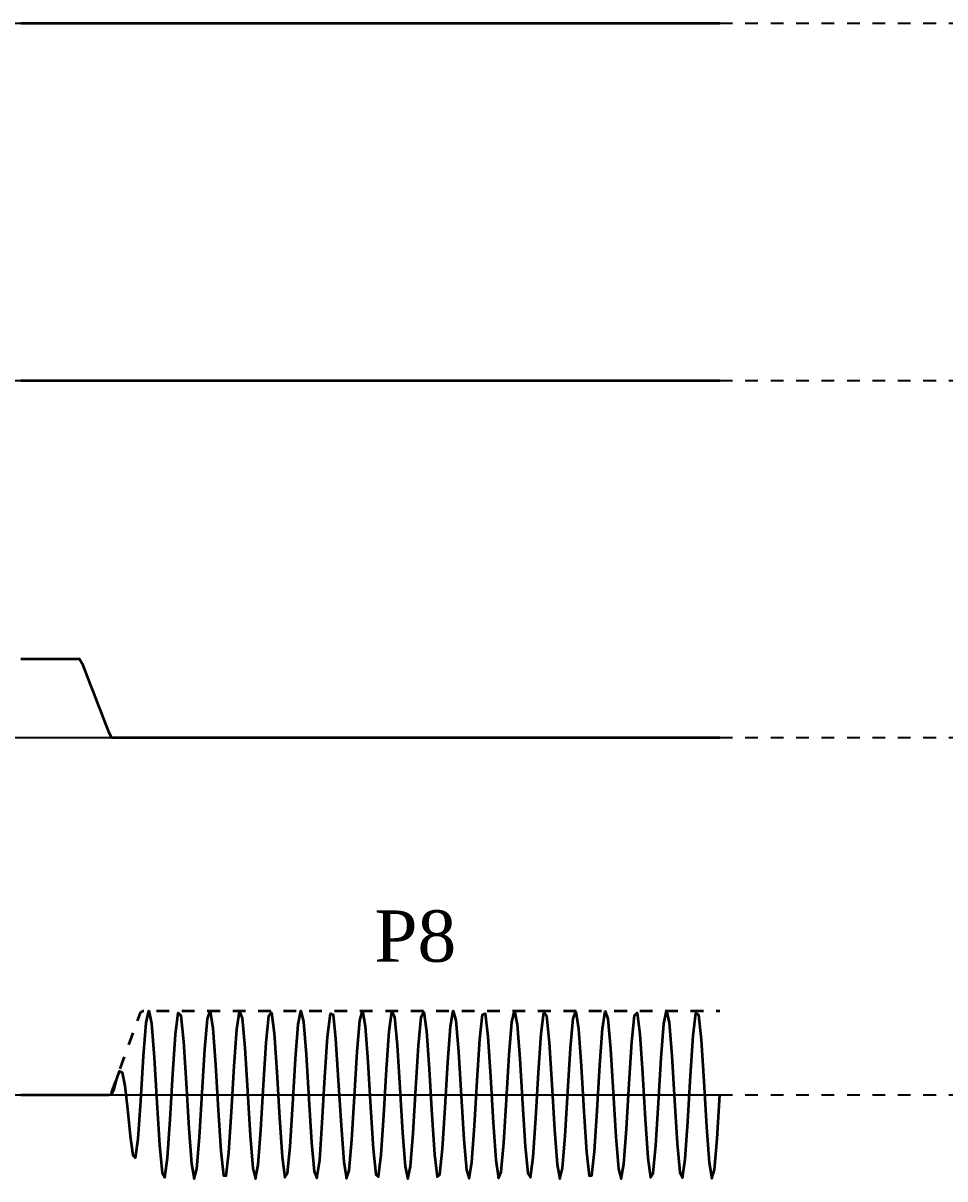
# Model space of a CAD drawing. Header units: metres. Extents: x -19 to 182, y -9 to 258.
# Drawn here: x 79.8 to 130.5, y 56.3 to 119.9 of the extents above; entities that cross this region are included whole.
import ezdxf
from ezdxf.enums import TextEntityAlignment as Align

# ---------------------------------------------------------------- set-up
doc = ezdxf.new("R2010")
doc.units = ezdxf.units.M
doc.linetypes.add('JIS_02_0.7', pattern=[1.4, 0.7, -0.7])
doc.layers.add('BASE', color=8, linetype='Continuous', lineweight=25)
doc.layers.add('WAVE', color=7, linetype='Continuous', lineweight=35)
doc.layers.add('TEXT', color=7, linetype='Continuous')
doc.styles.add('TNR', font='Times New Roman.ttf')

msp = doc.modelspace()

# ---------------------------------------------------------------- linework, layer by layer
at = {"layer": 'BASE', "lineweight": 25, "flags": 128}
for points in [[(0.838, 119.908), (118.146, 119.908)], [(0.838, 100.261), (118.146, 100.261)], [(0.838, 80.613), (118.146, 80.613)], [(0.838, 60.965), (118.146, 60.965)]]:
    msp.add_lwpolyline(points, dxfattribs=at)
at = {"layer": 'BASE', "linetype": 'JIS_02_0.7', "lineweight": 25, "flags": 128}
for points in [[(118.146, 119.908), (131.553, 119.908)], [(118.146, 100.261), (131.553, 100.261)], [(118.146, 80.613), (131.553, 80.613)], [(118.146, 60.965), (131.553, 60.965)]]:
    msp.add_lwpolyline(points, dxfattribs=at)
at = {"layer": 'WAVE', "lineweight": 35, "flags": 128}
for points in [[(79.68, 119.908), (79.827, 119.908), (79.973, 119.908), (80.12, 119.908), (80.267, 119.908), (80.414, 119.908), (80.561, 119.908), (80.708, 119.908), (80.854, 119.908), (81.001, 119.908), (81.148, 119.908), (81.295, 119.908), (81.442, 119.908), (81.588, 119.908), (81.735, 119.908), (81.882, 119.908), (82.029, 119.908), (82.176, 119.908), (82.323, 119.908), (82.469, 119.908), (82.616, 119.908), (82.763, 119.908), (82.91, 119.908), (83.057, 119.908), (83.203, 119.908), (83.35, 119.908), (83.497, 119.908), (83.644, 119.908), (83.791, 119.908), (83.938, 119.908), (84.084, 119.908), (84.231, 119.908), (84.378, 119.908), (84.525, 119.908), (84.672, 119.908), (84.819, 119.908), (84.965, 119.908), (85.112, 119.908), (85.259, 119.908), (85.406, 119.908), (85.553, 119.908), (85.699, 119.908), (85.846, 119.908), (85.993, 119.908), (86.14, 119.908), (86.287, 119.908), (86.434, 119.908), (86.58, 119.908), (86.727, 119.908), (86.874, 119.908), (87.021, 119.908), (87.168, 119.908), (87.314, 119.908), (87.461, 119.908), (87.608, 119.908), (87.755, 119.908), (87.902, 119.908), (88.049, 119.908), (88.195, 119.908), (88.342, 119.908), (88.489, 119.908), (88.636, 119.908), (88.783, 119.908), (88.929, 119.908), (89.076, 119.908), (89.223, 119.908), (89.37, 119.908), (89.517, 119.908), (89.664, 119.908), (89.81, 119.908), (89.957, 119.908), (90.104, 119.908), (90.251, 119.908), (90.398, 119.908), (90.544, 119.908), (90.691, 119.908), (90.838, 119.908), (90.985, 119.908), (91.132, 119.908), (91.279, 119.908), (91.425, 119.908), (91.572, 119.908), (91.719, 119.908), (91.866, 119.908), (92.013, 119.908), (92.159, 119.908), (92.306, 119.908), (92.453, 119.908), (92.6, 119.908), (92.747, 119.908), (92.894, 119.908), (93.04, 119.908), (93.187, 119.908), (93.334, 119.908), (93.481, 119.908), (93.628, 119.908), (93.774, 119.908), (93.921, 119.908), (94.068, 119.908), (94.215, 119.908), (94.362, 119.908), (94.509, 119.908), (94.655, 119.908), (94.802, 119.908), (94.949, 119.908), (95.096, 119.908), (95.243, 119.908), (95.389, 119.908), (95.536, 119.908), (95.683, 119.908), (95.83, 119.908), (95.977, 119.908), (96.124, 119.908), (96.27, 119.908), (96.417, 119.908), (96.564, 119.908), (96.711, 119.908), (96.858, 119.908), (97.004, 119.908), (97.151, 119.908), (97.298, 119.908), (97.445, 119.908), (97.592, 119.908), (97.739, 119.908), (97.885, 119.908), (98.032, 119.908), (98.179, 119.908), (98.326, 119.908), (98.473, 119.908), (98.62, 119.908), (98.766, 119.908), (98.913, 119.908), (99.06, 119.908), (99.207, 119.908), (99.354, 119.908), (99.5, 119.908), (99.647, 119.908), (99.794, 119.908), (99.941, 119.908), (100.088, 119.908), (100.235, 119.908), (100.381, 119.908), (100.528, 119.908), (100.675, 119.908), (100.822, 119.908), (100.969, 119.908), (101.115, 119.908), (101.262, 119.908), (101.409, 119.908), (101.556, 119.908), (101.703, 119.908), (101.85, 119.908), (101.996, 119.908), (102.143, 119.908), (102.29, 119.908), (102.437, 119.908), (102.584, 119.908), (102.73, 119.908), (102.877, 119.908), (103.024, 119.908), (103.171, 119.908), (103.318, 119.908), (103.465, 119.908), (103.611, 119.908), (103.758, 119.908), (103.905, 119.908), (104.052, 119.908), (104.199, 119.908), (104.345, 119.908), (104.492, 119.908), (104.639, 119.908), (104.786, 119.908), (104.933, 119.908), (105.08, 119.908), (105.226, 119.908), (105.373, 119.908), (105.52, 119.908), (105.667, 119.908), (105.814, 119.908), (105.96, 119.908), (106.107, 119.908), (106.254, 119.908), (106.401, 119.908), (106.548, 119.908), (106.695, 119.908), (106.841, 119.908), (106.988, 119.908), (107.135, 119.908), (107.282, 119.908), (107.429, 119.908), (107.575, 119.908), (107.722, 119.908), (107.869, 119.908), (108.016, 119.908), (108.163, 119.908), (108.31, 119.908), (108.456, 119.908), (108.603, 119.908), (108.75, 119.908), (108.897, 119.908), (109.044, 119.908), (109.19, 119.908), (109.337, 119.908), (109.484, 119.908), (109.631, 119.908), (109.778, 119.908), (109.925, 119.908), (110.071, 119.908), (110.218, 119.908), (110.365, 119.908), (110.512, 119.908), (110.659, 119.908), (110.806, 119.908), (110.952, 119.908), (111.099, 119.908), (111.246, 119.908), (111.393, 119.908), (111.54, 119.908), (111.686, 119.908), (111.833, 119.908), (111.98, 119.908), (112.127, 119.908), (112.274, 119.908), (112.421, 119.908), (112.567, 119.908), (112.714, 119.908), (112.861, 119.908), (113.008, 119.908), (113.155, 119.908), (113.301, 119.908), (113.448, 119.908), (113.595, 119.908), (113.742, 119.908), (113.889, 119.908), (114.036, 119.908), (114.182, 119.908), (114.329, 119.908), (114.476, 119.908), (114.623, 119.908), (114.77, 119.908), (114.916, 119.908), (115.063, 119.908), (115.21, 119.908), (115.357, 119.908), (115.504, 119.908), (115.651, 119.908), (115.797, 119.908), (115.944, 119.908), (116.091, 119.908), (116.238, 119.908), (116.385, 119.908), (116.531, 119.908), (116.678, 119.908), (116.825, 119.908), (116.972, 119.908), (117.119, 119.908), (117.266, 119.908), (117.412, 119.908), (117.559, 119.908), (117.706, 119.908), (117.853, 119.908), (118, 119.908), (118.146, 119.908)], [(79.68, 100.261), (79.827, 100.261), (79.973, 100.261), (80.12, 100.261), (80.267, 100.261), (80.414, 100.261), (80.561, 100.261), (80.708, 100.261), (80.854, 100.261), (81.001, 100.261), (81.148, 100.261), (81.295, 100.261), (81.442, 100.261), (81.588, 100.261), (81.735, 100.261), (81.882, 100.261), (82.029, 100.261), (82.176, 100.261), (82.323, 100.261), (82.469, 100.261), (82.616, 100.261), (82.763, 100.261), (82.91, 100.261), (83.057, 100.261), (83.203, 100.261), (83.35, 100.261), (83.497, 100.261), (83.644, 100.261), (83.791, 100.261), (83.938, 100.261), (84.084, 100.261), (84.231, 100.261), (84.378, 100.261), (84.525, 100.261), (84.672, 100.261), (84.819, 100.261), (84.965, 100.261), (85.112, 100.261), (85.259, 100.261), (85.406, 100.261), (85.553, 100.261), (85.699, 100.261), (85.846, 100.261), (85.993, 100.261), (86.14, 100.261), (86.287, 100.261), (86.434, 100.261), (86.58, 100.261), (86.727, 100.261), (86.874, 100.261), (87.021, 100.261), (87.168, 100.261), (87.314, 100.261), (87.461, 100.261), (87.608, 100.261), (87.755, 100.261), (87.902, 100.261), (88.049, 100.261), (88.195, 100.261), (88.342, 100.261), (88.489, 100.261), (88.636, 100.261), (88.783, 100.261), (88.929, 100.261), (89.076, 100.261), (89.223, 100.261), (89.37, 100.261), (89.517, 100.261), (89.664, 100.261), (89.81, 100.261), (89.957, 100.261), (90.104, 100.261), (90.251, 100.261), (90.398, 100.261), (90.544, 100.261), (90.691, 100.261), (90.838, 100.261), (90.985, 100.261), (91.132, 100.261), (91.279, 100.261), (91.425, 100.261), (91.572, 100.261), (91.719, 100.261), (91.866, 100.261), (92.013, 100.261), (92.159, 100.261), (92.306, 100.261), (92.453, 100.261), (92.6, 100.261), (92.747, 100.261), (92.894, 100.261), (93.04, 100.261), (93.187, 100.261), (93.334, 100.261), (93.481, 100.261), (93.628, 100.261), (93.774, 100.261), (93.921, 100.261), (94.068, 100.261), (94.215, 100.261), (94.362, 100.261), (94.509, 100.261), (94.655, 100.261), (94.802, 100.261), (94.949, 100.261), (95.096, 100.261), (95.243, 100.261), (95.389, 100.261), (95.536, 100.261), (95.683, 100.261), (95.83, 100.261), (95.977, 100.261), (96.124, 100.261), (96.27, 100.261), (96.417, 100.261), (96.564, 100.261), (96.711, 100.261), (96.858, 100.261), (97.004, 100.261), (97.151, 100.261), (97.298, 100.261), (97.445, 100.261), (97.592, 100.261), (97.739, 100.261), (97.885, 100.261), (98.032, 100.261), (98.179, 100.261), (98.326, 100.261), (98.473, 100.261), (98.62, 100.261), (98.766, 100.261), (98.913, 100.261), (99.06, 100.261), (99.207, 100.261), (99.354, 100.261), (99.5, 100.261), (99.647, 100.261), (99.794, 100.261), (99.941, 100.261), (100.088, 100.261), (100.235, 100.261), (100.381, 100.261), (100.528, 100.261), (100.675, 100.261), (100.822, 100.261), (100.969, 100.261), (101.115, 100.261), (101.262, 100.261), (101.409, 100.261), (101.556, 100.261), (101.703, 100.261), (101.85, 100.261), (101.996, 100.261), (102.143, 100.261), (102.29, 100.261), (102.437, 100.261), (102.584, 100.261), (102.73, 100.261), (102.877, 100.261), (103.024, 100.261), (103.171, 100.261), (103.318, 100.261), (103.465, 100.261), (103.611, 100.261), (103.758, 100.261), (103.905, 100.261), (104.052, 100.261), (104.199, 100.261), (104.345, 100.261), (104.492, 100.261), (104.639, 100.261), (104.786, 100.261), (104.933, 100.261), (105.08, 100.261), (105.226, 100.261), (105.373, 100.261), (105.52, 100.261), (105.667, 100.261), (105.814, 100.261), (105.96, 100.261), (106.107, 100.261), (106.254, 100.261), (106.401, 100.261), (106.548, 100.261), (106.695, 100.261), (106.841, 100.261), (106.988, 100.261), (107.135, 100.261), (107.282, 100.261), (107.429, 100.261), (107.575, 100.261), (107.722, 100.261), (107.869, 100.261), (108.016, 100.261), (108.163, 100.261), (108.31, 100.261), (108.456, 100.261), (108.603, 100.261), (108.75, 100.261), (108.897, 100.261), (109.044, 100.261), (109.19, 100.261), (109.337, 100.261), (109.484, 100.261), (109.631, 100.261), (109.778, 100.261), (109.925, 100.261), (110.071, 100.261), (110.218, 100.261), (110.365, 100.261), (110.512, 100.261), (110.659, 100.261), (110.806, 100.261), (110.952, 100.261), (111.099, 100.261), (111.246, 100.261), (111.393, 100.261), (111.54, 100.261), (111.686, 100.261), (111.833, 100.261), (111.98, 100.261), (112.127, 100.261), (112.274, 100.261), (112.421, 100.261), (112.567, 100.261), (112.714, 100.261), (112.861, 100.261), (113.008, 100.261), (113.155, 100.261), (113.301, 100.261), (113.448, 100.261), (113.595, 100.261), (113.742, 100.261), (113.889, 100.261), (114.036, 100.261), (114.182, 100.261), (114.329, 100.261), (114.476, 100.261), (114.623, 100.261), (114.77, 100.261), (114.916, 100.261), (115.063, 100.261), (115.21, 100.261), (115.357, 100.261), (115.504, 100.261), (115.651, 100.261), (115.797, 100.261), (115.944, 100.261), (116.091, 100.261), (116.238, 100.261), (116.385, 100.261), (116.531, 100.261), (116.678, 100.261), (116.825, 100.261), (116.972, 100.261), (117.119, 100.261), (117.266, 100.261), (117.412, 100.261), (117.559, 100.261), (117.706, 100.261), (117.853, 100.261), (118, 100.261), (118.146, 100.261)], [(79.68, 84.947), (79.827, 84.947), (79.973, 84.947), (80.12, 84.947), (80.267, 84.947), (80.414, 84.947), (80.561, 84.947), (80.708, 84.947), (80.854, 84.947), (81.001, 84.947), (81.148, 84.947), (81.295, 84.947), (81.442, 84.947), (81.588, 84.947), (81.735, 84.947), (81.882, 84.947), (82.029, 84.947), (82.176, 84.947), (82.323, 84.947), (82.469, 84.947), (82.616, 84.947), (82.763, 84.947), (82.91, 84.947), (83.057, 84.681), (83.203, 84.302), (83.35, 83.922), (83.497, 83.542), (83.644, 83.162), (83.791, 82.783), (83.938, 82.403), (84.084, 82.023), (84.231, 81.644), (84.378, 81.264), (84.525, 80.884), (84.672, 80.613), (84.819, 80.613), (84.965, 80.613), (85.112, 80.613), (85.259, 80.613), (85.406, 80.613), (85.553, 80.613), (85.699, 80.613), (85.846, 80.613), (85.993, 80.613), (86.14, 80.613), (86.287, 80.613), (86.434, 80.613), (86.58, 80.613), (86.727, 80.613), (86.874, 80.613), (87.021, 80.613), (87.168, 80.613), (87.314, 80.613), (87.461, 80.613), (87.608, 80.613), (87.755, 80.613), (87.902, 80.613), (88.049, 80.613), (88.195, 80.613), (88.342, 80.613), (88.489, 80.613), (88.636, 80.613), (88.783, 80.613), (88.929, 80.613), (89.076, 80.613), (89.223, 80.613), (89.37, 80.613), (89.517, 80.613), (89.664, 80.613), (89.81, 80.613), (89.957, 80.613), (90.104, 80.613), (90.251, 80.613), (90.398, 80.613), (90.544, 80.613), (90.691, 80.613), (90.838, 80.613), (90.985, 80.613), (91.132, 80.613), (91.279, 80.613), (91.425, 80.613), (91.572, 80.613), (91.719, 80.613), (91.866, 80.613), (92.013, 80.613), (92.159, 80.613), (92.306, 80.613), (92.453, 80.613), (92.6, 80.613), (92.747, 80.613), (92.894, 80.613), (93.04, 80.613), (93.187, 80.613), (93.334, 80.613), (93.481, 80.613), (93.628, 80.613), (93.774, 80.613), (93.921, 80.613), (94.068, 80.613), (94.215, 80.613), (94.362, 80.613), (94.509, 80.613), (94.655, 80.613), (94.802, 80.613), (94.949, 80.613), (95.096, 80.613), (95.243, 80.613), (95.389, 80.613), (95.536, 80.613), (95.683, 80.613), (95.83, 80.613), (95.977, 80.613), (96.124, 80.613), (96.27, 80.613), (96.417, 80.613), (96.564, 80.613), (96.711, 80.613), (96.858, 80.613), (97.004, 80.613), (97.151, 80.613), (97.298, 80.613), (97.445, 80.613), (97.592, 80.613), (97.739, 80.613), (97.885, 80.613), (98.032, 80.613), (98.179, 80.613), (98.326, 80.613), (98.473, 80.613), (98.62, 80.613), (98.766, 80.613), (98.913, 80.613), (99.06, 80.613), (99.207, 80.613), (99.354, 80.613), (99.5, 80.613), (99.647, 80.613), (99.794, 80.613), (99.941, 80.613), (100.088, 80.613), (100.235, 80.613), (100.381, 80.613), (100.528, 80.613), (100.675, 80.613), (100.822, 80.613), (100.969, 80.613), (101.115, 80.613), (101.262, 80.613), (101.409, 80.613), (101.556, 80.613), (101.703, 80.613), (101.85, 80.613), (101.996, 80.613), (102.143, 80.613), (102.29, 80.613), (102.437, 80.613), (102.584, 80.613), (102.73, 80.613), (102.877, 80.613), (103.024, 80.613), (103.171, 80.613), (103.318, 80.613), (103.465, 80.613), (103.611, 80.613), (103.758, 80.613), (103.905, 80.613), (104.052, 80.613), (104.199, 80.613), (104.345, 80.613), (104.492, 80.613), (104.639, 80.613), (104.786, 80.613), (104.933, 80.613), (105.08, 80.613), (105.226, 80.613), (105.373, 80.613), (105.52, 80.613), (105.667, 80.613), (105.814, 80.613), (105.96, 80.613), (106.107, 80.613), (106.254, 80.613), (106.401, 80.613), (106.548, 80.613), (106.695, 80.613), (106.841, 80.613), (106.988, 80.613), (107.135, 80.613), (107.282, 80.613), (107.429, 80.613), (107.575, 80.613), (107.722, 80.613), (107.869, 80.613), (108.016, 80.613), (108.163, 80.613), (108.31, 80.613), (108.456, 80.613), (108.603, 80.613), (108.75, 80.613), (108.897, 80.613), (109.044, 80.613), (109.19, 80.613), (109.337, 80.613), (109.484, 80.613), (109.631, 80.613), (109.778, 80.613), (109.925, 80.613), (110.071, 80.613), (110.218, 80.613), (110.365, 80.613), (110.512, 80.613), (110.659, 80.613), (110.806, 80.613), (110.952, 80.613), (111.099, 80.613), (111.246, 80.613), (111.393, 80.613), (111.54, 80.613), (111.686, 80.613), (111.833, 80.613), (111.98, 80.613), (112.127, 80.613), (112.274, 80.613), (112.421, 80.613), (112.567, 80.613), (112.714, 80.613), (112.861, 80.613), (113.008, 80.613), (113.155, 80.613), (113.301, 80.613), (113.448, 80.613), (113.595, 80.613), (113.742, 80.613), (113.889, 80.613), (114.036, 80.613), (114.182, 80.613), (114.329, 80.613), (114.476, 80.613), (114.623, 80.613), (114.77, 80.613), (114.916, 80.613), (115.063, 80.613), (115.21, 80.613), (115.357, 80.613), (115.504, 80.613), (115.651, 80.613), (115.797, 80.613), (115.944, 80.613), (116.091, 80.613), (116.238, 80.613), (116.385, 80.613), (116.531, 80.613), (116.678, 80.613), (116.825, 80.613), (116.972, 80.613), (117.119, 80.613), (117.266, 80.613), (117.412, 80.613), (117.559, 80.613), (117.706, 80.613), (117.853, 80.613), (118, 80.613), (118.146, 80.613)], [(79.68, 60.965), (79.827, 60.965), (79.973, 60.965), (80.12, 60.965), (80.267, 60.965), (80.414, 60.965), (80.561, 60.965), (80.708, 60.965), (80.854, 60.965), (81.001, 60.965), (81.148, 60.965), (81.295, 60.965), (81.442, 60.965), (81.588, 60.965), (81.735, 60.965), (81.882, 60.965), (82.029, 60.965), (82.176, 60.965), (82.323, 60.965), (82.469, 60.965), (82.616, 60.965), (82.763, 60.965), (82.91, 60.965), (83.057, 60.965), (83.203, 60.965), (83.35, 60.965), (83.497, 60.965), (83.644, 60.965), (83.791, 60.965), (83.938, 60.965), (84.084, 60.965), (84.231, 60.965), (84.378, 60.965), (84.525, 60.965), (84.672, 60.984), (84.819, 61.304), (84.965, 61.846), (85.112, 62.259), (85.259, 62.189), (85.406, 61.458), (85.553, 60.168), (85.699, 58.712), (85.846, 57.648), (85.993, 57.5), (86.14, 58.541), (86.287, 60.642), (86.434, 63.099), (86.58, 64.929), (86.727, 65.588), (86.874, 64.881), (87.021, 63.018), (87.168, 60.548), (87.314, 58.201), (87.461, 56.671), (87.608, 56.41), (87.755, 57.494), (87.902, 59.604), (88.049, 62.116), (88.195, 64.288), (88.342, 65.479), (88.489, 65.336), (88.636, 63.901), (88.783, 61.6), (88.929, 59.111), (89.076, 57.17), (89.223, 56.35), (89.37, 56.894), (89.517, 58.641), (89.664, 61.074), (89.81, 63.476), (89.957, 65.136), (90.104, 65.563), (90.251, 64.633), (90.398, 62.618), (90.544, 60.116), (90.691, 57.864), (90.838, 56.529), (90.985, 56.504), (91.132, 57.798), (91.279, 60.027), (91.425, 62.533), (91.572, 64.577), (91.719, 65.553), (91.866, 65.174), (92.013, 63.552), (92.159, 61.165), (92.306, 58.72), (92.453, 56.938), (92.6, 56.346), (92.747, 57.118), (92.894, 59.028), (93.04, 61.509), (93.187, 63.83), (93.334, 65.305), (93.481, 65.498), (93.628, 64.351), (93.774, 62.204), (93.921, 59.692), (94.068, 57.555), (94.215, 56.426), (94.362, 56.638), (94.509, 58.129), (94.655, 60.457), (94.802, 62.936), (94.949, 64.832), (95.096, 65.586), (95.243, 64.975), (95.389, 63.179), (95.536, 60.729), (95.683, 58.349), (95.83, 56.742), (95.977, 56.382), (96.124, 57.377), (96.27, 59.432), (96.417, 61.94), (96.564, 64.16), (96.711, 65.436), (96.858, 65.391), (97.004, 64.039), (97.151, 61.779), (97.298, 59.278), (97.445, 57.276), (97.592, 56.364), (97.739, 56.811), (97.885, 58.486), (98.032, 60.893), (98.179, 63.321), (98.326, 65.054), (98.473, 65.579), (98.62, 64.74), (98.766, 62.787), (98.913, 60.295), (99.06, 58.002), (99.207, 56.584), (99.354, 56.46), (99.5, 57.668), (99.647, 59.85), (99.794, 62.361), (99.941, 64.46), (100.088, 65.527), (100.235, 65.246), (100.381, 63.7), (100.528, 61.347), (100.675, 58.88), (100.822, 57.03), (100.969, 56.342), (101.115, 57.021), (101.262, 58.864), (101.409, 61.329), (101.556, 63.686), (101.703, 65.239), (101.85, 65.53), (101.996, 64.472), (102.143, 62.378), (102.29, 59.867), (102.437, 57.68), (102.584, 56.464), (102.73, 56.578), (102.877, 57.988), (103.024, 60.277), (103.171, 62.77), (103.318, 64.73), (103.465, 65.577), (103.611, 65.062), (103.758, 63.337), (103.905, 60.911), (104.052, 58.501), (104.199, 56.819), (104.345, 56.362), (104.492, 57.265), (104.639, 59.262), (104.786, 61.761), (104.933, 64.026), (105.08, 65.386), (105.226, 65.44), (105.373, 64.173), (105.52, 61.957), (105.667, 59.449), (105.814, 57.389), (105.96, 56.385), (106.107, 56.734), (106.254, 58.334), (106.401, 60.711), (106.548, 63.163), (106.695, 64.966), (106.841, 65.587), (106.988, 64.842), (107.135, 62.952), (107.282, 60.476), (107.429, 58.143), (107.575, 56.645), (107.722, 56.423), (107.869, 57.543), (108.016, 59.674), (108.163, 62.187), (108.31, 64.339), (108.456, 65.494), (108.603, 65.311), (108.75, 63.845), (108.897, 61.527), (109.044, 59.044), (109.19, 57.128), (109.337, 56.346), (109.484, 56.929), (109.631, 58.704), (109.778, 61.147), (109.925, 63.537), (110.071, 65.166), (110.218, 65.555), (110.365, 64.588), (110.512, 62.55), (110.659, 60.045), (110.806, 57.811), (110.952, 56.509), (111.099, 56.524), (111.246, 57.851), (111.393, 60.098), (111.54, 62.601), (111.686, 64.621), (111.833, 65.561), (111.98, 65.143), (112.127, 63.491), (112.274, 61.093), (112.421, 58.657), (112.567, 56.903), (112.714, 56.349), (112.861, 57.159), (113.008, 59.094), (113.155, 61.582), (113.301, 63.887), (113.448, 65.33), (113.595, 65.483), (113.742, 64.301), (113.889, 62.134), (114.036, 59.622), (114.182, 57.506), (114.329, 56.413), (114.476, 56.665), (114.623, 58.187), (114.77, 60.53), (114.916, 63.002), (115.063, 64.872), (115.21, 65.588), (115.357, 64.938), (115.504, 63.115), (115.651, 60.657), (115.797, 58.289), (115.944, 56.713), (116.091, 56.393), (116.238, 57.423), (116.385, 59.501), (116.531, 62.011), (116.678, 64.212), (116.825, 65.454), (116.972, 65.37), (117.119, 63.985), (117.266, 61.707), (117.412, 59.211), (117.559, 57.233), (117.706, 56.357), (117.853, 56.843), (118, 58.547), (118.146, 60.965)]]:
    msp.add_lwpolyline(points, dxfattribs=at)
at = {"layer": 'WAVE', "linetype": 'JIS_02_0.7', "lineweight": 35, "flags": 128}
msp.add_lwpolyline([(84.672, 61.081), (84.819, 61.486), (84.965, 61.891), (85.112, 62.296), (85.259, 62.701), (85.406, 63.106), (85.553, 63.511), (85.699, 63.916), (85.846, 64.321), (85.993, 64.726), (86.14, 65.131), (86.287, 65.536), (86.434, 65.588), (86.58, 65.588), (86.727, 65.588), (86.874, 65.588), (87.021, 65.588), (87.168, 65.588), (87.314, 65.588), (87.461, 65.588), (87.608, 65.588), (87.755, 65.588), (87.902, 65.588), (88.049, 65.588), (88.195, 65.588), (88.342, 65.588), (88.489, 65.588), (88.636, 65.588), (88.783, 65.588), (88.929, 65.588), (89.076, 65.588), (89.223, 65.588), (89.37, 65.588), (89.517, 65.588), (89.664, 65.588), (89.81, 65.588), (89.957, 65.588), (90.104, 65.588), (90.251, 65.588), (90.398, 65.588), (90.544, 65.588), (90.691, 65.588), (90.838, 65.588), (90.985, 65.588), (91.132, 65.588), (91.279, 65.588), (91.425, 65.588), (91.572, 65.588), (91.719, 65.588), (91.866, 65.588), (92.013, 65.588), (92.159, 65.588), (92.306, 65.588), (92.453, 65.588), (92.6, 65.588), (92.747, 65.588), (92.894, 65.588), (93.04, 65.588), (93.187, 65.588), (93.334, 65.588), (93.481, 65.588), (93.628, 65.588), (93.774, 65.588), (93.921, 65.588), (94.068, 65.588), (94.215, 65.588), (94.362, 65.588), (94.509, 65.588), (94.655, 65.588), (94.802, 65.588), (94.949, 65.588), (95.096, 65.588), (95.243, 65.588), (95.389, 65.588), (95.536, 65.588), (95.683, 65.588), (95.83, 65.588), (95.977, 65.588), (96.124, 65.588), (96.27, 65.588), (96.417, 65.588), (96.564, 65.588), (96.711, 65.588), (96.858, 65.588), (97.004, 65.588), (97.151, 65.588), (97.298, 65.588), (97.445, 65.588), (97.592, 65.588), (97.739, 65.588), (97.885, 65.588), (98.032, 65.588), (98.179, 65.588), (98.326, 65.588), (98.473, 65.588), (98.62, 65.588), (98.766, 65.588), (98.913, 65.588), (99.06, 65.588), (99.207, 65.588), (99.354, 65.588), (99.5, 65.588), (99.647, 65.588), (99.794, 65.588), (99.941, 65.588), (100.088, 65.588), (100.235, 65.588), (100.381, 65.588), (100.528, 65.588), (100.675, 65.588), (100.822, 65.588), (100.969, 65.588), (101.115, 65.588), (101.262, 65.588), (101.409, 65.588), (101.556, 65.588), (101.703, 65.588), (101.85, 65.588), (101.996, 65.588), (102.143, 65.588), (102.29, 65.588), (102.437, 65.588), (102.584, 65.588), (102.73, 65.588), (102.877, 65.588), (103.024, 65.588), (103.171, 65.588), (103.318, 65.588), (103.465, 65.588), (103.611, 65.588), (103.758, 65.588), (103.905, 65.588), (104.052, 65.588), (104.199, 65.588), (104.345, 65.588), (104.492, 65.588), (104.639, 65.588), (104.786, 65.588), (104.933, 65.588), (105.08, 65.588), (105.226, 65.588), (105.373, 65.588), (105.52, 65.588), (105.667, 65.588), (105.814, 65.588), (105.96, 65.588), (106.107, 65.588), (106.254, 65.588), (106.401, 65.588), (106.548, 65.588), (106.695, 65.588), (106.841, 65.588), (106.988, 65.588), (107.135, 65.588), (107.282, 65.588), (107.429, 65.588), (107.575, 65.588), (107.722, 65.588), (107.869, 65.588), (108.016, 65.588), (108.163, 65.588), (108.31, 65.588), (108.456, 65.588), (108.603, 65.588), (108.75, 65.588), (108.897, 65.588), (109.044, 65.588), (109.19, 65.588), (109.337, 65.588), (109.484, 65.588), (109.631, 65.588), (109.778, 65.588), (109.925, 65.588), (110.071, 65.588), (110.218, 65.588), (110.365, 65.588), (110.512, 65.588), (110.659, 65.588), (110.806, 65.588), (110.952, 65.588), (111.099, 65.588), (111.246, 65.588), (111.393, 65.588), (111.54, 65.588), (111.686, 65.588), (111.833, 65.588), (111.98, 65.588), (112.127, 65.588), (112.274, 65.588), (112.421, 65.588), (112.567, 65.588), (112.714, 65.588), (112.861, 65.588), (113.008, 65.588), (113.155, 65.588), (113.301, 65.588), (113.448, 65.588), (113.595, 65.588), (113.742, 65.588), (113.889, 65.588), (114.036, 65.588), (114.182, 65.588), (114.329, 65.588), (114.476, 65.588), (114.623, 65.588), (114.77, 65.588), (114.916, 65.588), (115.063, 65.588), (115.21, 65.588), (115.357, 65.588), (115.504, 65.588), (115.651, 65.588), (115.797, 65.588), (115.944, 65.588), (116.091, 65.588), (116.238, 65.588), (116.385, 65.588), (116.531, 65.588), (116.678, 65.588), (116.825, 65.588), (116.972, 65.588), (117.119, 65.588), (117.266, 65.588), (117.412, 65.588), (117.559, 65.588), (117.706, 65.588), (117.853, 65.588), (118, 65.588), (118.146, 65.588)], dxfattribs=at)

# ---------------------------------------------------------------- texts
at = {"layer": 'TEXT', "style": 'TNR'}
msp.add_text('P8', height=2.8222, dxfattribs=at).set_placement((101.388, 67.438), align=Align.BOTTOM_CENTER)

doc.saveas('drawing.dxf')
